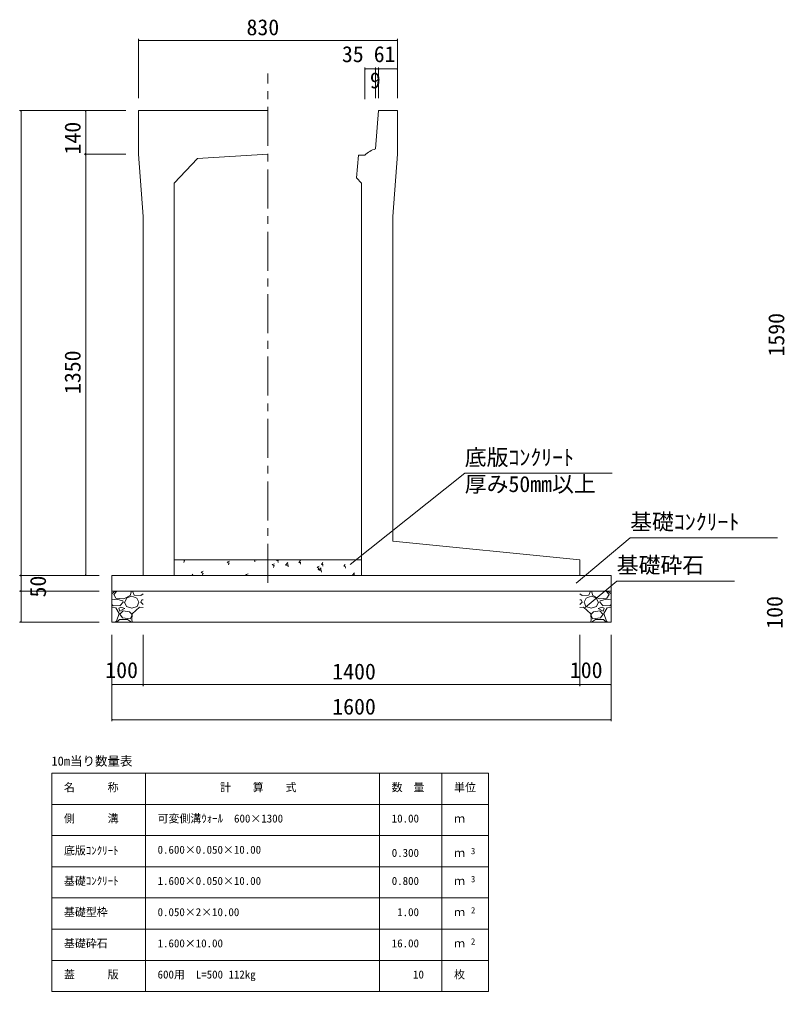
# Model space of a CAD drawing. Units: millimetres on the paper, scale 1:20. Extents: x 0 to 841, y 0 to 594.
# Drawn here: x 191.2 to 313.8, y 179.5 to 335.3 of the extents above; entities that cross this region are included whole.
import ezdxf
from ezdxf.enums import TextEntityAlignment as Align

# ---------------------------------------------------------------- set-up
doc = ezdxf.new("R2010")
doc.units = ezdxf.units.MM
doc.linetypes.add('USER2', pattern=[10, 6.25, -1.25, 1.25, -1.25])
for name, color, linetype, lineweight in [('D-STR-DIM（寸法）', 7, 'Continuous', 18), ('D-STR-HTXT（旗揚げ）', 4, 'Continuous', 18), ('D-STR-STRn（構造物）', 5, 'Continuous', 18), ('D-STR（構造物外形線）', 1, 'Continuous', 18)]:
    doc.layers.add(name, color=color, linetype=linetype, lineweight=lineweight)
doc.layers.add('D-STR-TXT（文字）', color=7, linetype='Continuous')
doc.styles.add('ＭＳ ゴシック', font='')
doc.styles.get('ＭＳ ゴシック').set_extended_font_data('MS Gothic')

msp = doc.modelspace()

# ---------------------------------------------------------------- linework, layer by layer
at = {"layer": 'D-STR-DIM（寸法）'}
for p, q in [((210.256, 322.698), (210.256, 332.187)), ((210.256, 331.937), (210.406, 331.962)), ((210.256, 331.937), (210.276, 331.937)), ((210.406, 331.912), (210.256, 331.937)), ((210.276, 331.937), (251.736, 331.937)), ((251.606, 331.962), (251.756, 331.937)), ((251.756, 331.937), (251.606, 331.912)), ((251.756, 331.937), (251.736, 331.937)), ((251.756, 322.698), (251.756, 332.187)), ((246.516, 322.534), (246.516, 327.604)), ((246.516, 327.354), (246.666, 327.379)), ((246.516, 327.354), (246.536, 327.354)), ((246.666, 327.329), (246.516, 327.354)), ((246.536, 327.354), (248.245, 327.354)), ((248.115, 327.379), (248.265, 327.354)), ((248.265, 327.354), (248.115, 327.329)), ((248.265, 327.354), (248.245, 327.354)), ((248.265, 322.666), (248.265, 327.604)), ((248.265, 322.666), (248.265, 327.604)), ((248.265, 327.354), (248.415, 327.379)), ((248.265, 327.354), (248.285, 327.354)), ((248.415, 327.329), (248.265, 327.354)), ((248.686, 327.354), (248.285, 327.354)), ((248.556, 327.379), (248.706, 327.354)), ((248.706, 327.354), (248.556, 327.329)), ((248.706, 327.354), (248.686, 327.354)), ((248.706, 322.698), (248.706, 327.604)), ((248.706, 322.698), (248.706, 327.604)), ((248.706, 327.354), (248.856, 327.379)), ((248.706, 327.354), (248.726, 327.354)), ((248.856, 327.329), (248.706, 327.354)), ((248.726, 327.354), (251.736, 327.354)), ((251.606, 327.379), (251.756, 327.354)), ((251.756, 327.354), (251.606, 327.329)), ((251.756, 327.354), (251.736, 327.354)), ((251.756, 322.698), (251.756, 327.604)), ((208.256, 320.698), (191.209, 320.698)), ((191.434, 320.548), (191.459, 320.698)), ((191.459, 320.698), (191.459, 320.678)), ((191.459, 320.698), (191.484, 320.548)), ((191.459, 320.678), (191.459, 246.218)), ((208.256, 320.698), (201.569, 320.698)), ((201.794, 320.548), (201.819, 320.698)), ((201.819, 320.698), (201.819, 320.678)), ((201.819, 320.698), (201.844, 320.548)), ((201.819, 320.678), (201.819, 313.718)), ((208.256, 313.698), (201.569, 313.698)), ((208.256, 313.698), (201.569, 313.698)), ((201.819, 313.698), (201.794, 313.848)), ((201.794, 313.548), (201.819, 313.698)), ((201.844, 313.848), (201.819, 313.698)), ((201.819, 313.698), (201.819, 313.718)), ((201.819, 313.698), (201.819, 313.678)), ((201.819, 313.698), (201.844, 313.548)), ((201.819, 313.678), (201.819, 246.218)), ((204.006, 246.198), (191.209, 246.198)), ((204.006, 246.198), (191.209, 246.198)), ((191.459, 246.198), (191.434, 246.348)), ((191.434, 246.048), (191.459, 246.198)), ((191.484, 246.348), (191.459, 246.198)), ((191.459, 246.198), (191.459, 246.218)), ((191.459, 246.198), (191.459, 246.178)), ((191.459, 246.198), (191.484, 246.048)), ((191.459, 246.178), (191.459, 243.718)), ((204.006, 246.198), (201.569, 246.198)), ((201.819, 246.198), (201.794, 246.348)), ((201.844, 246.348), (201.819, 246.198)), ((201.819, 246.198), (201.819, 246.218)), ((204.006, 243.698), (191.209, 243.698)), ((204.006, 243.698), (191.209, 243.698)), ((191.459, 243.698), (191.434, 243.848)), ((191.434, 243.548), (191.459, 243.698)), ((191.484, 243.848), (191.459, 243.698)), ((191.459, 243.698), (191.459, 243.718)), ((191.459, 243.698), (191.459, 243.678)), ((191.459, 243.698), (191.484, 243.548)), ((191.459, 243.678), (191.459, 238.718)), ((204.006, 238.698), (191.209, 238.698)), ((191.459, 238.698), (191.434, 238.848)), ((191.484, 238.848), (191.459, 238.698)), ((191.459, 238.698), (191.459, 238.718)), ((206.006, 236.698), (206.006, 222.825)), ((206.006, 236.698), (206.006, 228.448)), ((211.006, 236.698), (211.006, 228.448)), ((211.006, 236.698), (211.006, 228.448)), ((281.006, 236.698), (281.006, 228.448)), ((281.006, 236.698), (281.006, 228.448)), ((286.006, 236.698), (286.006, 228.448)), ((286.006, 236.698), (286.006, 222.825)), ((206.006, 228.698), (206.156, 228.723)), ((206.006, 228.698), (206.026, 228.698)), ((206.156, 228.673), (206.006, 228.698)), ((206.026, 228.698), (210.986, 228.698)), ((210.856, 228.723), (211.006, 228.698)), ((211.006, 228.698), (210.856, 228.673)), ((211.006, 228.698), (210.986, 228.698)), ((211.006, 228.698), (211.156, 228.723)), ((211.006, 228.698), (211.026, 228.698)), ((211.156, 228.673), (211.006, 228.698)), ((211.026, 228.698), (280.986, 228.698)), ((280.856, 228.723), (281.006, 228.698)), ((281.006, 228.698), (280.856, 228.673)), ((281.006, 228.698), (280.986, 228.698)), ((281.006, 228.698), (281.156, 228.723)), ((281.006, 228.698), (281.026, 228.698)), ((281.156, 228.673), (281.006, 228.698)), ((281.026, 228.698), (285.986, 228.698)), ((285.856, 228.723), (286.006, 228.698)), ((286.006, 228.698), (285.856, 228.673)), ((286.006, 228.698), (285.986, 228.698)), ((206.006, 223.075), (206.156, 223.1)), ((206.006, 223.075), (206.026, 223.075)), ((206.156, 223.05), (206.006, 223.075)), ((206.026, 223.075), (285.986, 223.075)), ((285.856, 223.1), (286.006, 223.075)), ((286.006, 223.075), (285.856, 223.05)), ((286.006, 223.075), (285.986, 223.075))]:
    msp.add_line(p, q, dxfattribs=at)
at = {"layer": 'D-STR-DIM（寸法）', "linetype": 'USER2'}
msp.add_line((231.006, 245.021), (231.006, 326.645), dxfattribs=at)
at = {"layer": 'D-STR-HTXT（旗揚げ）'}
for p, q in [((244.2, 247.963), (262.55, 262.558)), ((286.148, 262.558), (262.55, 262.558)), ((280.41, 244.967), (289.056, 252.231)), ((312.654, 252.231), (289.056, 252.231)), ((281.821, 241.038), (286.905, 245.3)), ((305.769, 245.3), (286.905, 245.3)), ((196.378, 214.51), (266.378, 214.51)), ((196.378, 179.51), (196.378, 214.51)), ((211.378, 179.51), (211.378, 214.51)), ((248.878, 179.51), (248.878, 214.51)), ((258.878, 198.51), (258.878, 214.51)), ((258.878, 179.51), (258.878, 214.51)), ((266.378, 179.51), (266.378, 214.51)), ((196.378, 209.51), (266.378, 209.51)), ((196.378, 204.51), (266.378, 204.51)), ((196.378, 199.51), (266.378, 199.51)), ((196.378, 194.51), (266.378, 194.51)), ((196.378, 189.51), (266.378, 189.51)), ((196.378, 184.51), (266.378, 184.51)), ((196.378, 179.51), (266.378, 179.51))]:
    msp.add_line(p, q, dxfattribs=at)
at = {"layer": 'D-STR-STRn（構造物）', "color": 7}
for p, q in [((216.006, 248.698), (246.006, 248.698)), ((217.377, 248.698), (217.572, 248.567)), ((217.532, 248.29), (217.633, 248.592)), ((224.509, 248.334), (224.859, 248.468)), ((224.509, 248.334), (224.758, 248.166)), ((224.717, 247.889), (224.819, 248.192)), ((228.501, 248.683), (228.515, 248.698)), ((228.501, 248.683), (228.945, 248.614)), ((228.902, 248.392), (228.866, 248.698)), ((229.078, 248.607), (229.061, 248.698)), ((231.695, 247.934), (232.045, 248.068)), ((231.695, 247.934), (231.943, 247.766)), ((231.903, 247.489), (232.004, 247.791)), ((232.405, 248.597), (232.49, 248.698)), ((232.405, 248.597), (232.704, 248.571)), ((232.665, 248.293), (232.607, 248.607)), ((233.837, 247.856), (234.226, 248.261)), ((233.837, 247.856), (234.281, 247.787)), ((234.238, 247.564), (234.183, 248.039)), ((235.992, 248.283), (236.233, 248.571)), ((235.992, 248.284), (236.291, 248.257)), ((236.251, 247.979), (236.193, 248.293)), ((239.578, 247.97), (239.819, 248.257)), ((239.578, 247.97), (239.877, 247.944)), ((239.837, 247.666), (239.779, 247.979)), ((243.164, 247.656), (243.405, 247.943)), ((218.844, 246.198), (218.995, 246.379)), ((220.308, 246.721), (220.658, 246.856)), ((220.308, 246.721), (220.557, 246.554)), ((220.516, 246.277), (220.618, 246.579)), ((227.493, 246.321), (227.844, 246.455)), ((227.494, 246.321), (227.676, 246.198)), ((238.88, 247.533), (239.23, 247.668)), ((238.88, 247.533), (239.129, 247.365)), ((239.089, 247.089), (239.19, 247.391)), ((239.173, 247.028), (239.562, 247.434)), ((239.173, 247.028), (239.618, 246.959)), ((239.574, 246.737), (239.519, 247.212)), ((243.164, 247.656), (243.463, 247.63)), ((243.424, 247.352), (243.366, 247.665)), ((244.509, 246.2), (244.899, 246.606)), ((244.509, 246.201), (244.524, 246.198)), ((244.877, 246.198), (244.855, 246.384))]:
    msp.add_line(p, q, dxfattribs=at)
at = {"layer": 'D-STR-STRn（構造物）'}
for p, q in [((206.006, 246.198), (206.006, 238.698)), ((206.006, 246.198), (286.006, 246.198)), ((286.006, 246.198), (286.006, 238.698)), ((206.006, 243.698), (286.006, 243.698)), ((206.006, 243.263), (206.569, 243.698)), ((206.314, 243.146), (206.811, 243.698)), ((206.674, 242.543), (206.324, 243.143)), ((209.166, 243.696), (208.966, 242.996)), ((209.337, 243.698), (209.606, 243.058)), ((209.612, 243.043), (210.661, 242.993)), ((210.665, 243), (211.006, 243.263)), ((281.347, 243), (281.006, 243.263)), ((282.4, 243.043), (281.35, 242.993)), ((282.675, 243.698), (282.405, 243.058)), ((282.845, 243.696), (283.045, 242.996)), ((285.697, 243.146), (285.2, 243.698)), ((285.337, 242.543), (285.687, 243.143)), ((286.006, 243.263), (285.443, 243.698)), ((206.769, 242.39), (206.006, 242.31)), ((206.213, 241.312), (206.006, 241.538)), ((207.911, 242.456), (206.661, 242.556)), ((207.763, 242.149), (206.763, 242.399)), ((207.814, 241.896), (207.364, 241.396)), ((207.815, 241.893), (207.765, 242.143)), ((208.967, 242.992), (207.917, 242.442)), ((208.06, 241.897), (208.36, 241.197)), ((208.113, 241.896), (208.413, 242.596)), ((208.415, 242.596), (209.215, 242.846)), ((209.213, 242.846), (210.013, 242.546)), ((210.015, 242.544), (210.315, 241.894)), ((210.063, 241.198), (210.313, 241.898)), ((210.663, 241.897), (210.813, 242.297)), ((211.006, 241.538), (210.663, 241.912)), ((211.006, 242.31), (210.819, 242.29)), ((281.006, 242.31), (281.193, 242.29)), ((281.006, 241.538), (281.349, 241.912)), ((281.348, 241.897), (281.198, 242.297)), ((281.996, 242.544), (281.696, 241.894)), ((281.949, 241.198), (281.699, 241.898)), ((282.799, 242.846), (281.999, 242.546)), ((283.597, 242.596), (282.797, 242.846)), ((283.045, 242.992), (284.095, 242.442)), ((283.898, 241.896), (283.598, 242.596)), ((283.951, 241.897), (283.651, 241.197)), ((284.1, 242.456), (285.35, 242.556)), ((284.197, 241.893), (284.247, 242.143)), ((284.197, 241.896), (284.647, 241.396)), ((284.249, 242.149), (285.249, 242.399)), ((285.243, 242.39), (286.006, 242.31)), ((285.799, 241.312), (286.006, 241.538)), ((206.616, 240.991), (206.006, 241.042)), ((207.361, 241.399), (206.211, 241.299)), ((207.175, 240.099), (206.625, 240.999)), ((206.765, 238.844), (207.165, 240.094)), ((207.113, 240.946), (207.313, 240.446)), ((207.464, 241.094), (207.114, 240.944)), ((207.313, 240.447), (208.063, 240.897)), ((207.313, 239.998), (207.713, 239.398)), ((207.814, 240.496), (207.314, 239.996)), ((208.066, 240.897), (207.466, 241.097)), ((208.82, 240.349), (207.82, 240.499)), ((208.361, 241.192), (209.211, 240.942)), ((209.225, 239.986), (208.825, 240.336)), ((209.262, 240.048), (209.212, 238.998)), ((209.215, 239.696), (209.215, 239.996)), ((209.217, 240.943), (210.067, 241.193)), ((210.416, 241.096), (209.266, 240.046)), ((211.006, 241.042), (210.416, 241.091)), ((281.006, 241.042), (281.596, 241.091)), ((281.596, 241.096), (282.746, 240.046)), ((282.794, 240.943), (281.944, 241.193)), ((282.749, 240.048), (282.799, 238.998)), ((282.787, 239.986), (283.187, 240.336)), ((282.797, 239.696), (282.797, 239.996)), ((283.651, 241.192), (282.801, 240.942)), ((283.191, 240.349), (284.191, 240.499)), ((283.945, 240.897), (284.545, 241.097)), ((284.699, 240.447), (283.949, 240.897)), ((284.197, 240.496), (284.697, 239.996)), ((284.699, 239.998), (284.299, 239.398)), ((284.548, 241.094), (284.898, 240.944)), ((284.651, 241.399), (285.801, 241.299)), ((284.899, 240.946), (284.699, 240.446)), ((284.836, 240.099), (285.386, 240.999)), ((285.247, 238.844), (284.847, 240.094)), ((285.396, 240.991), (286.006, 241.042)), ((206.006, 238.698), (239.506, 238.698)), ((206.006, 238.698), (286.006, 238.698)), ((206.569, 238.698), (206.765, 238.85)), ((206.811, 238.698), (207.214, 239.146)), ((207.215, 239.146), (208.515, 239.146)), ((207.716, 239.394), (208.966, 239.244)), ((208.513, 239.157), (209.163, 238.707)), ((208.966, 239.247), (209.216, 239.697)), ((209.206, 239.008), (209.337, 238.698)), ((282.805, 239.008), (282.675, 238.698)), ((283.046, 239.247), (282.796, 239.697)), ((283.499, 239.157), (282.849, 238.707)), ((284.296, 239.394), (283.046, 239.244)), ((284.797, 239.146), (283.497, 239.146)), ((285.2, 238.698), (284.797, 239.146)), ((285.443, 238.698), (285.247, 238.85))]:
    msp.add_line(p, q, dxfattribs=at)
at = {"layer": 'D-STR（構造物外形線）'}
for p, q in [((210.256, 313.698), (210.256, 320.698)), ((210.256, 320.698), (231.006, 320.698)), ((248.706, 320.698), (248.265, 314.535)), ((248.706, 320.698), (251.756, 320.698)), ((251.756, 313.698), (251.756, 320.698)), ((210.256, 313.698), (211.006, 303.698)), ((219.749, 313.023), (231.006, 313.698)), ((245.516, 313.548), (245.209, 309.894)), ((245.516, 313.548), (246.516, 313.548)), ((251.006, 303.698), (251.756, 313.698)), ((216.006, 309.048), (219.749, 313.023)), ((216.006, 246.198), (216.006, 309.048)), ((245.209, 309.894), (246.006, 309.048)), ((246.006, 246.198), (246.006, 309.048)), ((211.006, 246.198), (211.006, 303.698)), ((251.006, 251.698), (251.006, 303.698)), ((251.006, 251.698), (281.006, 248.698)), ((281.006, 246.198), (281.006, 248.698)), ((211.006, 246.198), (216.006, 246.198)), ((246.006, 246.198), (251.006, 246.198)), ((246.006, 246.198), (281.006, 246.198))]:
    msp.add_line(p, q, dxfattribs=at)
msp.add_arc((249.293, 310.669), 4, 104.89309, 133.9699, dxfattribs=at)

# ---------------------------------------------------------------- texts
at = {"layer": 'D-STR-DIM（寸法）', "style": 'ＭＳ ゴシック'}
for s, p in [('830', (227.586, 331.987)), ('35', (242.869, 327.679)), ('61', (247.966, 327.679)), ('9', (247.346, 323.483)), ('100', (204.961, 228.977)), ('100', (279.389, 228.977)), ('1400', (241.324, 228.748)), ('1600', (241.324, 223.125))]:
    msp.add_text(s, height=2.566, dxfattribs=at).set_placement(p, align=Align.BOTTOM_LEFT)
for s, p in [('140', (201.769, 313.654)), ('1590', (314.511, 281.267)), ('1350', (201.769, 275.267)), ('50', (196.228, 242.665)), ('100', (314.236, 237.654))]:
    msp.add_text(s, height=2.566, rotation=90, dxfattribs=at).set_placement(p, align=Align.BOTTOM_LEFT)
at = {"layer": 'D-STR-TXT（文字）', "style": 'ＭＳ ゴシック'}
for s, height, p in [('底版ｺﾝｸﾘｰﾄ', 2.566, (262.55, 263.058)), ('厚み50mm以上', 2.566, (262.55, 258.787)), ('基礎ｺﾝｸﾘｰﾄ', 2.566, (289.056, 252.731)), ('基礎砕石', 2.566, (286.905, 245.8)), ('10m当り数量表', 1.466, (196.324, 215.273)), ('名\u3000\u3000\u3000称', 1.283, (198.34, 211.212)), ('計\u3000\u3000算\u3000\u3000式', 1.283, (223.344, 211.212)), ('数\u3000量', 1.283, (250.84, 211.212)), ('単位', 1.283, (260.84, 211.212)), ('側\u3000\u3000\u3000溝', 1.283, (198.34, 206.212)), ('可変側溝ｳｫｰﾙ\u3000600×1300', 1.283, (213.34, 206.212)), ('10.00', 1.283, (250.853, 206.212)), ('ｍ', 1.283, (260.84, 206.212)), ('底版ｺﾝｸﾘｰﾄ', 1.283, (198.34, 201.079)), ('0.600×0.050×10.00', 1.283, (213.34, 201.212)), ('3', 1.026, (263.541, 201.214)), ('0.300', 1.283, (250.853, 200.712)), ('ｍ', 1.283, (260.84, 200.712)), ('基礎ｺﾝｸﾘｰﾄ', 1.283, (198.34, 196.212)), ('1.600×0.050×10.00', 1.283, (213.34, 196.212)), ('0.800', 1.283, (250.853, 196.212)), ('3', 1.026, (263.541, 196.714)), ('ｍ', 1.283, (260.84, 196.212)), ('基礎型枠', 1.283, (198.34, 191.212)), ('0.050×2×10.00', 1.283, (213.34, 191.212)), (' 1.00', 1.283, (250.853, 191.212)), ('ｍ', 1.283, (260.84, 191.212)), ('2', 1.026, (263.541, 191.714)), ('基礎砕石', 1.283, (198.34, 186.212)), ('1.600×10.00', 1.283, (213.34, 186.212)), ('16.00', 1.283, (250.853, 186.212)), ('ｍ', 1.283, (260.84, 186.212)), ('2', 1.026, (263.541, 186.714)), ('蓋\u3000\u3000\u3000版', 1.283, (198.34, 181.212)), ('600用\u3000L=500 112kg', 1.283, (213.34, 181.212)), ('10', 1.283, (254.264, 181.212)), ('枚', 1.283, (260.84, 181.212))]:
    msp.add_text(s, height=height, dxfattribs=at).set_placement(p, align=Align.BOTTOM_LEFT)

doc.saveas('drawing.dxf')
